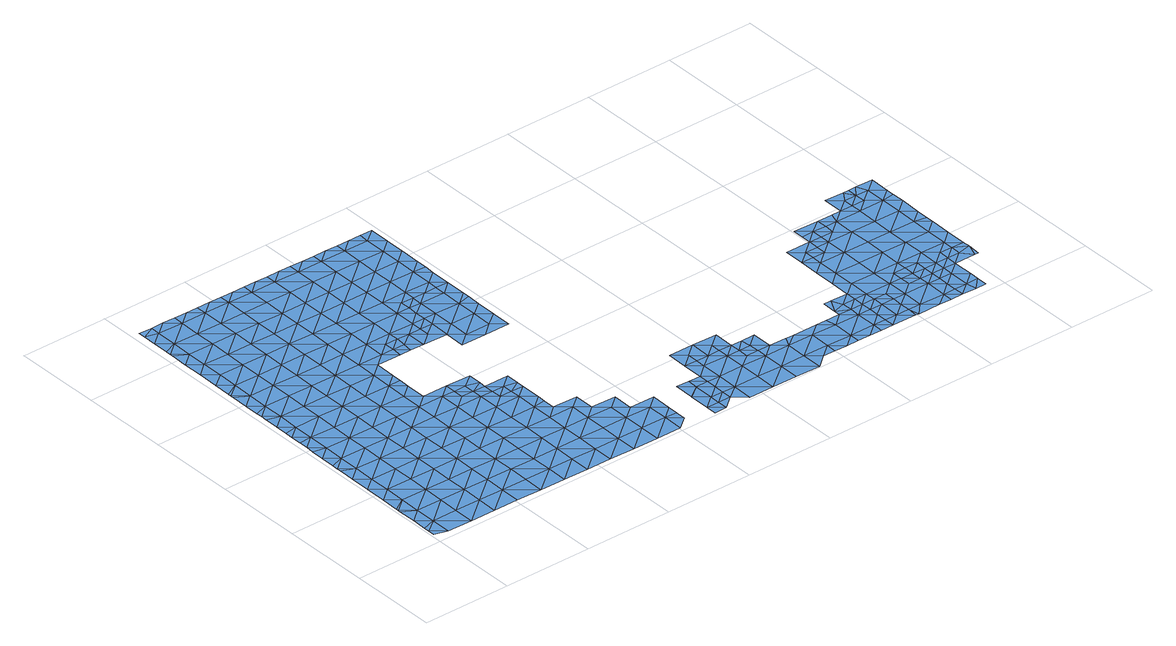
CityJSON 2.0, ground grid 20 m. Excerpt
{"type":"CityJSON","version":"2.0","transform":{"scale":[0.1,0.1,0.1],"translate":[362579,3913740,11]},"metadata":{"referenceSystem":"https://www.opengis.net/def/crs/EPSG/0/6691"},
"CityObjects":{
"waterbody1":{"type":"WaterBody","attributes":{"name":"9","class":"1140","function":"1","WaterBodyRiverFloodingRiskAttribute.description":"5","WaterBodyRiverFloodingRiskAttribute.rankOrg":"2","WaterBodyRiverFloodingRiskAttribute.adminType":"2","WaterBodyRiverFloodingRiskAttribute.scale":"L1"},"geometry":[{"type":"MultiSurface","lod":"1","boundaries":[[[0,1,2]],[[2,3,4]],[[1,3,2]],[[4,3,5]],[[5,6,7]],[[7,6,8]],[[5,3,6]],[[8,9,10]],[[10,9,11]],[[8,6,9]],[[3,1,12]],[[13,6,3]],[[14,11,15]],[[11,9,15]],[[16,3,12]],[[17,9,6]],[[15,18,14]],[[19,14,18]],[[20,21,19]],[[3,16,13]],[[18,20,19]],[[21,20,22]],[[17,6,13]],[[15,9,17]],[[23,24,22]],[[20,23,22]],[[23,25,24]],[[15,26,18]],[[27,28,25]],[[23,27,25]],[[16,12,29]],[[16,30,13]],[[15,17,31]],[[18,32,20]],[[28,27,33]],[[29,12,34]],[[13,30,17]],[[15,31,26]],[[27,35,33]],[[20,36,23]],[[37,33,35]],[[30,16,29]],[[38,37,35]],[[39,40,38]],[[41,31,17]],[[18,26,32]],[[30,42,17]],[[40,39,43]],[[39,38,35]],[[42,41,17]],[[44,29,34]],[[45,46,43]],[[47,26,31]],[[20,32,36]],[[27,48,35]],[[27,23,48]],[[45,49,46]],[[45,43,39]],[[41,47,31]],[[50,51,49]],[[23,36,48]],[[50,49,45]],[[44,34,52]],[[32,26,47]],[[53,51,50]],[[54,36,32]],[[30,29,55]],[[39,56,45]],[[50,57,53]],[[35,48,58]],[[39,35,56]],[[59,57,60]],[[55,29,44]],[[59,53,57]],[[60,61,62]],[[63,32,47]],[[36,54,48]],[[35,58,56]],[[42,30,64]],[[42,65,41]],[[57,61,60]],[[62,61,66]],[[67,44,52]],[[54,32,63]],[[30,55,64]],[[41,65,47]],[[68,58,48]],[[45,56,69]],[[50,45,70]],[[71,66,72]],[[73,55,44]],[[66,61,72]],[[42,64,65]],[[70,74,50]],[[75,48,54]],[[67,76,44]],[[77,56,58]],[[45,69,70]],[[65,78,47]],[[47,79,63]],[[72,80,71]],[[57,50,74]],[[57,81,61]],[[76,73,44]],[[78,79,47]],[[82,71,80]],[[83,64,55]],[[74,81,57]],[[48,75,68]],[[56,77,69]],[[63,84,54]],[[61,85,72]],[[86,87,88]],[[79,84,63]],[[86,82,87]],[[82,80,87]],[[89,90,88]],[[58,68,77]],[[54,91,75]],[[89,92,90]],[[69,93,70]],[[83,55,73]],[[65,64,83]],[[84,91,54]],[[94,76,67]],[[95,78,65]],[[88,87,89]],[[85,61,81]],[[80,72,85]],[[96,69,77]],[[89,97,92]],[[85,98,80]],[[80,99,87]],[[100,92,97]],[[91,101,75]],[[100,102,103]],[[101,77,68]],[[76,94,73]],[[93,69,96]],[[74,70,93]],[[104,79,78]],[[65,83,105]],[[106,81,74]],[[68,75,101]],[[93,107,74]],[[94,67,108]],[[102,100,97]],[[109,83,73]],[[95,65,105]],[[79,104,84]],[[99,80,98]],[[89,87,99]],[[94,109,73]],[[110,85,81]],[[101,111,77]],[[112,97,89]],[[77,113,96]],[[114,102,97]],[[111,113,77]],[[115,105,83]],[[106,74,107]],[[78,95,104]],[[106,110,81]],[[110,98,85]],[[109,116,83]],[[117,93,96]],[[112,114,97]],[[89,99,118]],[[116,115,83]],[[119,101,91]],[[113,117,96]],[[117,107,93]],[[108,120,94]],[[112,89,118]],[[84,104,121]],[[91,84,119]],[[122,99,98]],[[115,123,105]],[[84,121,119]],[[124,122,98]],[[122,118,99]],[[95,105,123]],[[124,98,110]],[[119,125,101]],[[101,126,111]],[[107,127,106]],[[128,114,112]],[[104,95,123]],[[108,129,120]],[[130,127,107]],[[131,121,104]],[[109,94,132]],[[130,107,117]],[[111,133,113]],[[132,94,120]],[[134,128,112]],[[116,135,115]],[[127,136,106]],[[136,124,110]],[[101,125,126]],[[116,109,135]],[[113,133,117]],[[104,123,137]],[[121,138,119]],[[110,106,136]],[[118,122,139]],[[112,118,140]],[[119,141,125]],[[131,104,137]],[[109,132,135]],[[115,142,123]],[[111,126,133]],[[112,140,134]],[[135,142,115]],[[118,139,140]],[[133,143,117]],[[117,144,130]],[[145,126,125]],[[124,146,122]],[[138,121,131]],[[120,147,132]],[[148,137,123]],[[120,129,147]],[[141,119,138]],[[142,149,123]],[[125,141,145]],[[122,146,139]],[[150,133,126]],[[124,136,151]],[[152,134,140]],[[149,148,123]],[[129,153,147]],[[154,126,145]],[[155,135,132]],[[144,117,143]],[[127,156,136]],[[150,126,154]],[[137,157,131]],[[124,151,146]],[[127,130,156]],[[158,143,133]],[[139,159,140]],[[150,158,133]],[[148,157,137]],[[140,160,152]],[[161,141,138]],[[162,132,147]],[[138,131,163]],[[164,159,139]],[[130,144,156]],[[163,165,138]],[[156,166,136]],[[136,167,151]],[[139,146,164]],[[155,132,162]],[[142,135,155]],[[165,161,138]],[[163,131,157]],[[140,159,160]],[[143,158,168]],[[147,153,169]],[[142,155,170]],[[149,142,171]],[[149,172,148]],[[173,163,157]],[[136,166,167]],[[146,174,164]],[[144,143,175]],[[169,153,176]],[[146,151,174]],[[162,147,169]],[[148,177,157]],[[178,160,159]],[[171,142,170]],[[179,155,162]],[[180,173,157]],[[143,168,175]],[[151,167,174]],[[164,181,159]],[[158,182,168]],[[156,144,183]],[[148,172,177]],[[184,162,169]],[[157,177,180]],[[149,171,172]],[[166,156,183]],[[155,185,170]],[[144,175,183]],[[186,173,180]],[[178,159,187]],[[188,171,170]],[[164,174,181]],[[179,162,184]],[[179,185,155]],[[189,169,176]],[[168,190,175]],[[191,168,182]],[[185,188,170]],[[192,177,172]],[[193,174,167]],[[194,172,171]],[[188,195,171]],[[168,191,190]],[[166,183,196]],[[187,159,197]],[[167,166,198]],[[159,181,197]],[[198,166,196]],[[190,199,175]],[[169,200,184]],[[201,183,175]],[[171,195,194]],[[202,181,174]],[[189,176,203]],[[204,187,197]],[[205,172,194]],[[192,172,205]],[[184,200,179]],[[193,167,198]],[[179,206,185]],[[200,169,189]],[[207,204,197]],[[208,188,185]],[[199,190,209]],[[201,175,199]],[[196,183,201]],[[202,174,193]],[[197,181,202]],[[200,210,179]],[[211,198,196]],[[212,189,203]],[[209,213,199]],[[206,179,210]],[[185,206,208]],[[197,214,207]],[[215,196,201]],[[216,193,198]],[[197,202,214]],[[211,196,215]],[[211,216,198]],[[210,217,206]],[[218,202,193]],[[219,199,213]],[[199,220,201]],[[212,203,221]],[[222,207,214]],[[210,200,223]],[[216,218,193]],[[200,189,224]],[[225,222,214]],[[189,212,224]],[[213,226,219]],[[223,200,224]],[[215,201,220]],[[210,223,217]],[[214,202,218]],[[199,219,220]],[[227,211,215]],[[221,228,212]],[[229,225,214]],[[226,230,219]],[[231,224,212]],[[224,232,223]],[[233,215,220]],[[234,216,211]],[[229,214,218]],[[235,212,228]],[[230,226,236]],[[230,237,219]],[[219,237,220]],[[227,215,233]],[[227,234,211]],[[212,235,231]],[[237,238,220]],[[239,225,229]],[[232,224,231]],[[238,240,220]],[[234,241,216]],[[233,220,240]],[[218,216,241]],[[242,239,229]],[[229,218,241]],[[243,242,229]],[[233,240,244]],[[245,234,227]],[[243,229,241]],[[227,233,246]],[[240,247,244]],[[246,233,244]],[[246,245,227]],[[248,249,250]],[[251,242,243]],[[247,252,244]],[[253,250,249]],[[245,254,234]],[[241,234,254]],[[255,251,243]],[[243,241,254]],[[249,256,253]],[[257,244,252]],[[258,255,243]],[[257,259,244]],[[258,243,254]],[[246,244,259]],[[246,260,245]],[[257,252,261]],[[259,260,246]],[[245,262,254]],[[263,255,258]],[[261,264,257]],[[260,262,245]],[[265,266,267]],[[262,258,254]],[[265,256,266]],[[256,268,266]],[[269,259,257]],[[258,270,263]],[[271,272,273]],[[269,257,264]],[[271,267,272]],[[267,266,272]],[[274,260,259]],[[268,275,266]],[[273,276,277]],[[278,259,269]],[[258,279,270]],[[276,273,272]],[[279,258,262]],[[274,259,278]],[[274,280,260]],[[260,280,262]],[[275,281,266]],[[266,282,272]],[[283,277,276]],[[284,270,279]],[[285,279,262]],[[280,285,262]],[[286,276,272]],[[282,266,281]],[[283,276,287]],[[286,287,276]],[[284,279,288]],[[279,285,288]],[[286,272,282]],[[289,282,281]],[[281,275,290]],[[291,287,286]],[[292,286,282]],[[290,289,281]],[[275,293,290]],[[289,292,282]],[[294,291,286]],[[295,294,286]],[[286,292,295]],[[293,296,290]],[[297,292,289]],[[290,298,289]],[[299,297,289]],[[290,296,300]],[[290,300,298]],[[299,289,298]],[[300,296,301]],[[298,302,299]],[[303,298,300]],[[300,301,304]],[[302,298,305]],[[306,304,301]],[[303,300,304]],[[298,303,305]],[[306,307,304]],[[303,308,305]],[[304,309,303]],[[309,304,307]],[[310,309,307]],[[309,311,303]],[[303,311,308]],[[310,312,309]],[[313,308,311]],[[314,311,309]],[[315,309,312]],[[313,311,316]],[[317,315,312]],[[314,309,315]],[[316,311,314]],[[317,318,315]],[[319,316,314]],[[320,314,315]],[[315,318,321]],[[315,321,320]],[[322,319,314]],[[320,323,314]],[[323,322,314]]]}]},
"waterbody2":{"type":"WaterBody","attributes":{"name":"9","class":"1140","function":"1","WaterBodyRiverFloodingRiskAttribute.description":"5","WaterBodyRiverFloodingRiskAttribute.rankOrg":"1","WaterBodyRiverFloodingRiskAttribute.adminType":"2","WaterBodyRiverFloodingRiskAttribute.scale":"L1"},"geometry":[{"type":"MultiSurface","lod":"1","boundaries":[[[173,324,325]],[[161,165,325]],[[325,165,173]],[[165,163,173]],[[326,161,325]],[[326,325,324]],[[186,324,173]]]}]},
"waterbody3":{"type":"WaterBody","attributes":{"name":"9","class":"1140","function":"1","WaterBodyRiverFloodingRiskAttribute.description":"5","WaterBodyRiverFloodingRiskAttribute.rankOrg":"1","WaterBodyRiverFloodingRiskAttribute.adminType":"2","WaterBodyRiverFloodingRiskAttribute.scale":"L1"},"geometry":[{"type":"MultiSurface","lod":"1","boundaries":[[[177,192,327]],[[192,328,327]],[[329,327,328]],[[186,327,329]],[[180,327,186]],[[328,192,205]],[[177,327,180]]]}]},
"waterbody4":{"type":"WaterBody","attributes":{"name":"9","class":"1140","function":"1","WaterBodyRiverFloodingRiskAttribute.description":"5","WaterBodyRiverFloodingRiskAttribute.rankOrg":"1","WaterBodyRiverFloodingRiskAttribute.adminType":"2","WaterBodyRiverFloodingRiskAttribute.scale":"L1"},"geometry":[{"type":"MultiSurface","lod":"1","boundaries":[[[330,331,332]],[[333,334,330]],[[335,330,334]],[[330,336,337]],[[335,336,330]],[[338,339,340]],[[341,338,340]],[[330,337,342]],[[209,191,343]],[[339,334,333]],[[333,340,339]],[[344,340,333]],[[344,341,340]],[[261,337,264]],[[261,252,337]],[[252,342,337]],[[252,247,342]],[[238,247,240]],[[238,237,342]],[[331,342,237]],[[330,342,331]],[[331,236,332]],[[230,236,331]],[[226,213,345]],[[346,345,213]],[[236,345,347]],[[346,343,348]],[[191,348,343]],[[348,191,182]],[[191,209,190]],[[213,209,343]],[[347,345,346]],[[349,341,344]],[[347,349,344]],[[347,344,332]],[[344,333,332]],[[346,213,343]],[[236,347,332]],[[333,330,332]],[[230,331,237]],[[247,238,342]],[[337,336,264]],[[236,226,345]]]}]},
"waterbody5":{"type":"WaterBody","attributes":{"name":"9","class":"1140","function":"1","WaterBodyRiverFloodingRiskAttribute.description":"5","WaterBodyRiverFloodingRiskAttribute.rankOrg":"1","WaterBodyRiverFloodingRiskAttribute.adminType":"2","WaterBodyRiverFloodingRiskAttribute.scale":"L1"},"geometry":[{"type":"MultiSurface","lod":"1","boundaries":[[[350,351,352]],[[351,267,271]],[[353,267,351]],[[265,267,353]],[[253,256,265]],[[253,265,353]],[[253,353,250]],[[354,250,353]],[[350,355,351]],[[271,352,351]],[[354,351,355]],[[354,353,351]],[[273,352,271]]]}]},
"waterbody6":{"type":"WaterBody","attributes":{"name":"9","class":"1140","function":"1","WaterBodyRiverFloodingRiskAttribute.description":"5","WaterBodyRiverFloodingRiskAttribute.rankOrg":"1","WaterBodyRiverFloodingRiskAttribute.adminType":"2","WaterBodyRiverFloodingRiskAttribute.scale":"L1"},"geometry":[{"type":"MultiSurface","lod":"1","boundaries":[[[356,357,294]],[[358,287,359]],[[360,358,359]],[[277,358,360]],[[291,294,357]],[[291,357,287]],[[277,283,358]],[[359,287,357]],[[356,359,357]],[[283,287,358]]]}]},
"waterbody7":{"type":"WaterBody","attributes":{"name":"9","class":"1140","function":"1","WaterBodyRiverFloodingRiskAttribute.description":"5","WaterBodyRiverFloodingRiskAttribute.rankOrg":"1","WaterBodyRiverFloodingRiskAttribute.adminType":"2","WaterBodyRiverFloodingRiskAttribute.scale":"L1"},"geometry":[{"type":"MultiSurface","lod":"1","boundaries":[[[299,361,362]],[[297,299,362]],[[361,363,362]],[[295,362,363]],[[362,295,297]],[[297,295,292]],[[295,363,294]]]}]},
"waterbody8":{"type":"WaterBody","attributes":{"name":"9","class":"1140","function":"1","WaterBodyRiverFloodingRiskAttribute.description":"5","WaterBodyRiverFloodingRiskAttribute.rankOrg":"1","WaterBodyRiverFloodingRiskAttribute.adminType":"2","WaterBodyRiverFloodingRiskAttribute.scale":"L1"},"geometry":[{"type":"MultiSurface","lod":"1","boundaries":[[[364,365,366]],[[364,367,365]],[[368,367,369]],[[319,365,368]],[[367,368,365]],[[316,319,368]],[[366,319,322]],[[366,365,319]]]}]},
"waterbody9":{"type":"WaterBody","attributes":{"name":"9","class":"1140","function":"1","WaterBodyRiverFloodingRiskAttribute.description":"5","WaterBodyRiverFloodingRiskAttribute.rankOrg":"1","WaterBodyRiverFloodingRiskAttribute.adminType":"2","WaterBodyRiverFloodingRiskAttribute.scale":"L1"},"geometry":[{"type":"MultiSurface","lod":"1","boundaries":[[[370,371,320]],[[372,373,374]],[[370,375,376]],[[371,377,372]],[[370,377,371]],[[318,375,370]],[[321,318,370]],[[370,320,321]],[[323,374,322]],[[374,323,371]],[[372,374,371]],[[371,323,320]],[[370,376,377]]]}]},
"waterbody10":{"type":"WaterBody","attributes":{"name":"9","class":"1140","function":"1","WaterBodyRiverFloodingRiskAttribute.description":"5","WaterBodyRiverFloodingRiskAttribute.rankOrg":"1","WaterBodyRiverFloodingRiskAttribute.adminType":"2","WaterBodyRiverFloodingRiskAttribute.scale":"L1"},"geometry":[{"type":"MultiSurface","lod":"1","boundaries":[[[378,379,380]],[[380,379,381]],[[378,380,382]],[[380,381,383]],[[384,382,380]],[[383,384,380]]]}]},
"waterbody11":{"type":"WaterBody","attributes":{"name":"9","class":"1140","function":"1","WaterBodyRiverFloodingRiskAttribute.description":"5","WaterBodyRiverFloodingRiskAttribute.rankOrg":"1","WaterBodyRiverFloodingRiskAttribute.adminType":"2","WaterBodyRiverFloodingRiskAttribute.scale":"L1"},"geometry":[{"type":"MultiSurface","lod":"1","boundaries":[[[385,386,387]],[[385,388,389]],[[390,389,388]],[[391,390,388]],[[392,387,393]],[[392,391,388]],[[392,388,387]],[[385,387,388]]]}]},
"waterbody12":{"type":"WaterBody","attributes":{"name":"9","class":"1140","function":"1","WaterBodyRiverFloodingRiskAttribute.description":"5","WaterBodyRiverFloodingRiskAttribute.rankOrg":"1","WaterBodyRiverFloodingRiskAttribute.adminType":"2","WaterBodyRiverFloodingRiskAttribute.scale":"L1"},"geometry":[{"type":"MultiSurface","lod":"1","boundaries":[[[394,395,396]],[[397,396,398]],[[396,379,394]],[[379,396,397]],[[399,400,396]],[[399,396,395]],[[400,398,396]]]}]},
"waterbody13":{"type":"WaterBody","attributes":{"name":"9","class":"1140","function":"1","WaterBodyRiverFloodingRiskAttribute.description":"5","WaterBodyRiverFloodingRiskAttribute.rankOrg":"2","WaterBodyRiverFloodingRiskAttribute.adminType":"2","WaterBodyRiverFloodingRiskAttribute.scale":"L1"},"geometry":[{"type":"MultiSurface","lod":"1","boundaries":[[[401,402,403]],[[404,405,406]],[[382,406,405]],[[407,408,409]],[[408,407,410]],[[411,412,413]],[[411,414,412]],[[411,415,414]],[[415,416,414]],[[417,418,419]],[[418,417,420]],[[420,417,421]],[[401,420,421]],[[401,391,420]],[[401,403,391]],[[402,401,422]],[[422,423,402]],[[424,423,422]],[[423,424,425]],[[426,410,427]],[[428,410,426]],[[429,410,428]],[[410,429,430]],[[430,429,431]],[[431,429,432]],[[432,429,433]],[[434,435,436]],[[436,435,437]],[[435,438,437]],[[408,410,436]],[[439,364,440]],[[440,364,441]],[[441,364,366]],[[441,442,440]],[[441,373,442]],[[374,373,441]],[[409,443,407]],[[443,409,423]],[[407,443,444]],[[445,444,443]],[[425,445,443]],[[406,446,404]],[[447,406,448]],[[449,448,406]],[[450,448,449]],[[450,439,448]],[[448,451,447]],[[448,440,451]],[[451,442,389]],[[387,386,452]],[[373,453,442]],[[442,451,440]],[[439,440,448]],[[449,406,382]],[[405,378,382]],[[437,408,436]],[[436,430,434]],[[431,432,454]],[[410,430,436]],[[429,428,433]],[[410,407,427]],[[427,407,444]],[[443,423,425]],[[422,455,424]],[[456,455,422]],[[456,422,421]],[[402,423,409]],[[402,457,403]],[[390,391,403]],[[391,392,420]],[[401,421,422]],[[393,418,420]],[[414,458,459]],[[458,414,416]],[[452,412,414]],[[376,413,412]],[[372,377,453]],[[377,412,453]],[[376,412,377]],[[413,376,375]],[[374,441,322]],[[452,453,412]],[[441,366,322]],[[386,453,452]],[[442,453,386]],[[385,442,386]],[[385,389,442]],[[393,420,392]],[[452,393,387]],[[372,453,373]],[[460,393,452]],[[460,452,459]],[[459,452,414]],[[389,390,403]],[[451,389,403]],[[403,457,451]],[[451,457,447]],[[447,457,406]],[[406,457,446]],[[446,457,402]],[[402,409,446]],[[404,446,409]],[[408,404,409]],[[408,437,404]],[[404,437,395]],[[404,395,405]],[[395,394,405]],[[394,379,405]],[[405,379,378]],[[400,437,438]],[[400,399,437]],[[382,384,449]],[[384,383,449]],[[383,450,449]],[[437,399,395]]]}]},
"waterbody14":{"type":"WaterBody","attributes":{"name":"9","class":"1140","function":"1","WaterBodyRiverFloodingRiskAttribute.description":"5","WaterBodyRiverFloodingRiskAttribute.rankOrg":"1","WaterBodyRiverFloodingRiskAttribute.adminType":"2","WaterBodyRiverFloodingRiskAttribute.scale":"L1"},"geometry":[{"type":"MultiSurface","lod":"1","boundaries":[[[461,460,459]],[[418,460,461]],[[461,459,462]],[[416,463,462]],[[418,461,419]],[[464,419,461]],[[465,466,463]],[[463,466,462]],[[462,459,458]],[[462,466,464]],[[464,461,462]],[[458,416,462]],[[460,418,393]]]}]},
"waterbody15":{"type":"WaterBody","attributes":{"name":"9","class":"1140","function":"1","WaterBodyRiverFloodingRiskAttribute.description":"5","WaterBodyRiverFloodingRiskAttribute.rankOrg":"1","WaterBodyRiverFloodingRiskAttribute.adminType":"2","WaterBodyRiverFloodingRiskAttribute.scale":"L1"},"geometry":[{"type":"MultiSurface","lod":"1","boundaries":[[[467,468,469]],[[419,468,467]],[[421,417,456]],[[419,467,417]],[[456,417,467]],[[456,467,469]],[[456,469,455]],[[470,469,468]]]}]},
"waterbody16":{"type":"WaterBody","attributes":{"name":"9","class":"1140","function":"1","WaterBodyRiverFloodingRiskAttribute.description":"5","WaterBodyRiverFloodingRiskAttribute.rankOrg":"1","WaterBodyRiverFloodingRiskAttribute.adminType":"2","WaterBodyRiverFloodingRiskAttribute.scale":"L1"},"geometry":[{"type":"MultiSurface","lod":"1","boundaries":[[[434,471,435]],[[431,454,472]],[[430,431,434]],[[434,431,471]],[[471,472,473]],[[431,472,471]],[[435,471,473]]]}]}
},
"vertices":[
[7,26,9],[35,17,9],[7,41,9],[36,63,9],[7,53,9],[8,87,9],[36,110,9],[8,127,9],[8,133,9],[37,156,9],[8,138,9],[9,179,9],[92,16,9],[93,109,9],[10,226,9],[38,202,9],[92,63,9],[94,155,9],[38,248,9],[10,272,9],[39,295,9],[11,308,9],[11,318,9],[40,341,9],[11,330,9],[12,364,9],[95,247,9],[41,387,9],[12,393,9],[149,62,9],[150,108,9],[95,201,9],[96,294,9],[13,411,9],[149,16,9],[41,433,9],[97,340,9],[13,432,9],[13,457,9],[42,479,9],[14,475,9],[151,200,9],[151,154,9],[14,503,9],[206,61,9],[43,526,9],[14,534,9],[152,247,9],[97,386,9],[15,549,9],[43,572,9],[15,562,9],[205,15,9],[15,595,9],[153,339,9],[207,107,9],[99,479,9],[44,618,9],[98,432,9],[16,634,9],[16,642,9],[45,664,9],[16,648,9],[153,293,9],[207,153,9],[208,200,9],[17,688,9],[262,14,9],[155,431,9],[100,525,9],[100,571,9],[18,734,9],[46,710,9],[264,106,9],[101,617,9],[154,385,9],[263,60,9],[156,478,9],[209,246,9],[210,292,9],[46,757,9],[102,663,9],[18,780,9],[264,152,9],[210,338,9],[102,710,9],[19,818,9],[47,803,9],[19,826,9],[48,849,9],[19,837,9],[211,384,9],[20,873,9],[157,570,9],[320,59,9],[266,245,9],[156,524,9],[48,895,9],[103,756,9],[104,802,9],[20,903,9],[212,431,9],[49,918,9],[20,919,9],[266,291,9],[265,199,9],[158,663,9],[158,616,9],[319,13,9],[320,105,9],[159,709,9],[212,477,9],[105,894,9],[213,523,9],[77,918,9],[322,198,9],[321,152,9],[214,569,9],[104,848,9],[268,383,9],[376,58,9],[267,337,9],[161,801,9],[322,244,9],[160,755,9],[268,430,9],[269,476,9],[215,662,9],[106,918,9],[376,12,9],[215,615,9],[324,336,9],[377,104,9],[270,522,9],[134,917,9],[378,151,9],[216,708,9],[323,290,9],[325,383,9],[161,847,9],[162,894,9],[297,406,9],[379,197,9],[271,568,9],[271,615,9],[297,452,9],[217,800,9],[433,57,9],[380,289,9],[379,243,9],[298,499,9],[217,754,9],[162,917,9],[432,11,9],[298,476,9],[435,150,9],[272,661,9],[381,336,9],[299,545,9],[219,893,9],[191,916,9],[353,405,9],[434,104,9],[353,359,9],[218,847,9],[353,382,9],[273,707,9],[273,753,9],[327,567,9],[490,57,9],[435,196,9],[436,242,9],[437,288,9],[381,359,9],[274,799,9],[328,614,9],[489,10,9],[409,312,9],[219,916,9],[491,149,9],[409,335,9],[275,846,9],[355,544,9],[329,660,9],[491,103,9],[492,195,9],[409,358,9],[247,915,9],[464,219,9],[547,56,9],[356,590,9],[356,567,9],[437,312,9],[331,799,9],[465,265,9],[464,247,9],[330,706,9],[276,892,9],[330,752,9],[385,613,9],[547,102,9],[386,659,9],[332,845,9],[546,9,9],[276,915,9],[465,311,9],[520,172,9],[304,915,9],[521,218,9],[385,590,9],[548,148,9],[387,751,9],[604,55,9],[413,589,9],[332,891,9],[386,705,9],[388,798,9],[577,171,9],[388,844,9],[442,612,9],[442,658,9],[603,9,9],[333,914,9],[576,125,9],[604,101,9],[361,914,9],[441,589,9],[444,751,9],[632,31,9],[389,890,9],[470,612,9],[632,77,9],[633,124,9],[443,704,9],[444,797,9],[632,53,9],[470,588,9],[470,635,9],[471,658,9],[389,913,9],[471,681,9],[445,843,9],[418,913,9],[446,889,9],[500,704,9],[501,796,9],[501,750,9],[500,680,9],[688,7,9],[716,7,9],[688,30,9],[446,912,9],[528,680,9],[717,30,9],[502,842,9],[475,912,9],[745,30,9],[557,703,9],[503,888,9],[557,749,9],[558,795,9],[556,680,9],[559,841,9],[503,911,9],[585,679,9],[746,53,9],[774,52,9],[746,76,9],[773,6,9],[585,725,9],[531,911,9],[746,99,9],[775,98,9],[747,122,9],[586,772,9],[830,5,9],[775,145,9],[747,168,9],[586,747,9],[559,888,9],[587,818,9],[831,51,9],[831,98,9],[776,168,9],[560,911,9],[588,864,9],[832,144,9],[804,167,9],[588,910,9],[888,97,9],[888,50,9],[832,167,9],[860,120,9],[887,4,9],[861,166,9],[861,143,9],[944,3,9],[889,120,9],[945,96,9],[917,119,9],[944,50,9],[972,26,9],[956,119,9],[1002,95,9],[1001,49,9],[974,118,9],[1001,26,9],[1029,25,9],[1031,118,9],[1058,48,9],[1058,25,9],[1059,94,9],[1086,24,9],[1055,117,9],[1115,93,9],[1115,47,9],[1087,117,9],[1114,24,9],[1143,23,9],[1116,116,9],[1143,70,9],[1143,47,9],[1144,116,9],[1144,93,9],
[410,374,9],[381,382,9],[410,404,9],
[437,335,9],[466,329,9],[466,357,9],
[555,610,9],[498,611,9],[498,565,9],[555,564,9],[583,587,9],[584,616,9],[584,633,9],[556,656,9],[582,494,9],[583,540,9],[554,518,9],[525,495,9],[499,657,9],[384,567,9],[497,519,9],[441,566,9],[412,543,9],[469,542,9],[381,544,9],[468,496,9],
[690,123,9],[718,99,9],[718,122,9],[717,53,9],[689,77,9],[689,79,9],
[862,213,9],[833,190,9],[776,191,9],[805,214,9],[748,214,9],
[918,166,9],[889,143,9],[886,166,9],
[1145,162,9],[1116,139,9],[1144,139,9],[1105,163,9],[1088,131,9],[1088,163,9],
[1171,46,9],[1172,92,9],[1201,92,9],[1201,115,9],[1173,115,9],[1199,23,9],[1200,46,9],[1200,69,9],
[1204,323,9],[1204,346,9],[1176,323,9],[1148,347,9],[1204,300,9],[1147,301,9],[1175,300,9],
[1258,137,9],[1258,114,9],[1286,114,9],[1286,137,9],[1258,160,9],[1287,160,9],[1315,159,9],[1315,136,9],[1314,113,9],
[1233,346,9],[1261,345,9],[1233,369,9],[1205,369,9],[1205,392,9],[1262,368,9],[1262,391,9],
[1344,182,9],[1345,228,9],[1287,183,9],[1289,322,9],[1232,323,9],[1232,276,9],[1403,320,9],[1346,321,9],[1345,275,9],[1404,366,9],[1256,22,9],[1228,45,9],[1206,22,9],[1285,44,9],[1285,21,9],[1313,21,9],[1372,136,9],[1343,113,9],[1371,112,9],[1343,136,9],[1372,159,9],[1401,181,9],[1401,228,9],[1429,204,9],[1430,250,9],[1432,371,9],[1432,343,9],[1432,389,9],[1404,412,9],[1376,390,9],[1376,413,9],[1393,436,9],[1433,435,9],[1347,390,9],[1319,391,9],[1347,367,9],[1290,368,9],[1298,391,9],[1146,208,9],[1174,185,9],[1173,139,9],[1230,138,9],[1402,274,9],[1431,296,9],[1430,268,9],[1289,275,9],[1231,230,9],[1174,231,9],[1175,277,9],[1146,255,9],[1230,184,9],[1286,91,9],[1229,91,9],[1376,436,9],[1429,158,9],[1400,158,9],[1288,229,9],[1313,44,9],[1314,67,9],[1314,90,9],
[1343,90,9],[1342,44,9],[1346,20,9],[1371,66,9],[1370,20,9],[1370,44,9],
[1400,135,9],[1419,112,9],[1429,141,9],[1428,112,9],
[1347,413,9],[1362,436,9],[1319,437,9]
]}
